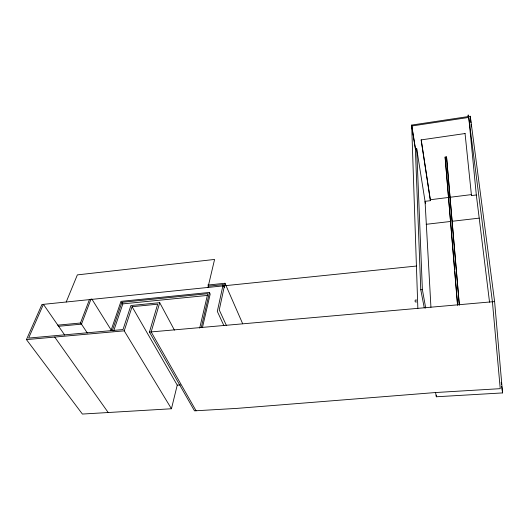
<?xml version="1.0" encoding="UTF-8"?>
<svg xmlns="http://www.w3.org/2000/svg" width="529" height="529" viewBox="0 0 529 529"><rect width="100%" height="100%" fill="white"/><g stroke="black" fill="none" stroke-linecap="round" stroke-linejoin="round"><path stroke-width="0.79" d="M207.752 285.058L224.997 283.273L219.251 309.954L226.465 325.626M208.393 286.182L223.126 284.668L217.313 311.422L223.886 325.586M202.442 327.59L210.185 294.078L209.431 292.444L120.982 301.358L110.978 330.605M201.265 327.557L209.431 292.444M199.697 328.092L207.765 293.688L121.934 302.304L112.208 330.876M207.97 287.445L214.582 259.441L77.36 274.888L66.211 301.999M416.429 266.041L41.917 304.499L26.45 339.605L82.392 414.055L171.449 408.758L177.241 385.125L132.085 306.708L157.662 304.188L149.449 332.073L194.507 410.848L237.171 408.368L435.546 392.531L500.236 388.67L492.413 301.768L468.754 117.431L411.707 125.995L415.377 148.9L420.767 289.773L424.271 307.878M64.697 335.049L43.418 304.34L28.619 338.084L123.012 329.567L130.888 305.531L159.718 302.681L151.168 331.921L196.061 410.755M171.449 408.758L124.222 330.837L132.085 306.708M113.702 330.889L122.847 303.871L121.934 302.304M87.318 333.006L81.479 324.145L91.054 299.017M81.367 324.376L80.468 323.014L89.48 299.487M416.654 300.108C414.597 298.931 414.379 302.892 416.535 301.953M417.85 308.354L411.674 125.082L470.294 116.261L494.602 301.57L502.55 392.921L436.346 396.77L435.546 392.531M465.07 133.533L421.124 139.901L430.388 200.676L425.051 201.337L430.937 307.263M415.377 148.9L416.7 148.715L425.428 203.725M457.512 304.949L445.114 157.073L446.536 156.882L459.344 304.631M430.388 200.676L430.328 199.731L471.365 194.619L471.478 195.571L476.318 194.97L468.754 117.431M426.182 224.303L450.655 221.459M452.288 221.267L479.208 218.133L489.537 302.191M122.847 303.871L207.712 295.4M420.767 289.773L422.38 289.621L425.726 308.136M57.674 325.163L80.468 323.014M58.626 326.287L81.479 324.145M26.45 339.605L124.222 330.837M149.449 332.073L494.602 301.57M177.241 385.125L180.442 384.907M54.712 337.072L108.207 412.521M91.775 298.951L111.249 330.175M159.718 302.681L174.425 330.122M223.126 284.668L224.448 287.664M224.997 283.273L242.672 323.735M411.674 125.082L415.563 149.357M421.203 139.788L430.328 199.731M445.114 157.073L454.656 269.803M501.201 382.262L501.512 384.722M501.717 386.362L502.55 392.921M476.318 194.97L479.208 218.133M465.044 133.42L471.478 195.571M470.294 116.261L470.916 122.794M471.075 124.427L471.306 126.874M446.536 156.882L459.304 305.259M454.795 271.443L457.625 305.134M436.26 395.137L436.346 396.77M416.7 148.715L422.38 289.621M468.172 115.064L468.297 116.525L468.172 115.064"/></g></svg>
